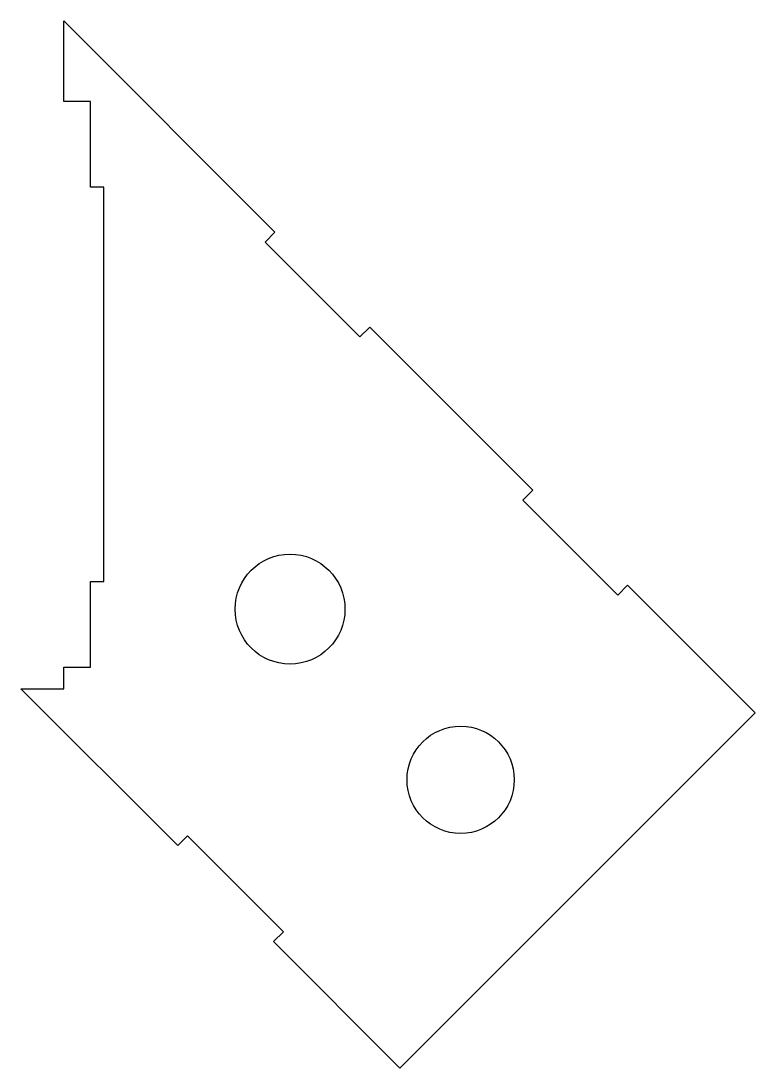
# Model space of a CAD drawing. Extents: x -15 to 122, y -53 to 143.
import ezdxf

# ---------------------------------------------------------------- set-up
doc = ezdxf.new("R2010")
doc.units = 0
doc.header["$MEASUREMENT"] = 0
doc.layers.add('VISIBLE', color=7, linetype='CONTINUOUS')

msp = doc.modelspace()

# ---------------------------------------------------------------- linework, layer by layer
at = {"layer": 'VISIBLE'}
for p, q in [((-7.46, 142.7), (31.94, 103.3)), ((-7.46, 127.7), (-7.46, 142.7)), ((-2.46, 127.7), (-7.46, 127.7)), ((-2.46, 111.7), (-2.46, 127.7)), ((0.04, 111.7), (-2.46, 111.7)), ((0.04, 38.2), (0.04, 111.7)), ((31.94, 103.3), (30.1, 101.47)), ((30.1, 101.47), (47.78, 83.79)), ((47.78, 83.79), (49.62, 85.63)), ((49.62, 85.63), (80.04, 55.21)), ((80.04, 55.21), (78.2, 53.37)), ((78.2, 53.37), (95.88, 35.68)), ((-2.46, 38.2), (0.04, 38.2)), ((-2.46, 22.2), (-2.46, 38.2)), ((95.88, 35.68), (97.72, 37.52)), ((97.72, 37.52), (121.5, 13.74)), ((-7.46, 22.2), (-2.46, 22.2)), ((-7.46, 18.2), (-7.46, 22.2)), ((-15.46, 18.2), (-7.46, 18.2)), ((-15.46, 18.2), (13.79, -11.04)), ((121.5, 13.74), (55.25, -52.51)), ((13.79, -11.04), (15.63, -9.2)), ((15.63, -9.2), (33.52, -27.1)), ((33.52, -27.1), (31.68, -28.94)), ((31.68, -28.94), (55.25, -52.51))]:
    msp.add_line(p, q, dxfattribs=at)
for centre, radius in [((34.75, 33.05), 10.25), ((66.57, 1.23), 10)]:
    msp.add_circle(centre, radius, dxfattribs=at)

doc.saveas('drawing.dxf')
